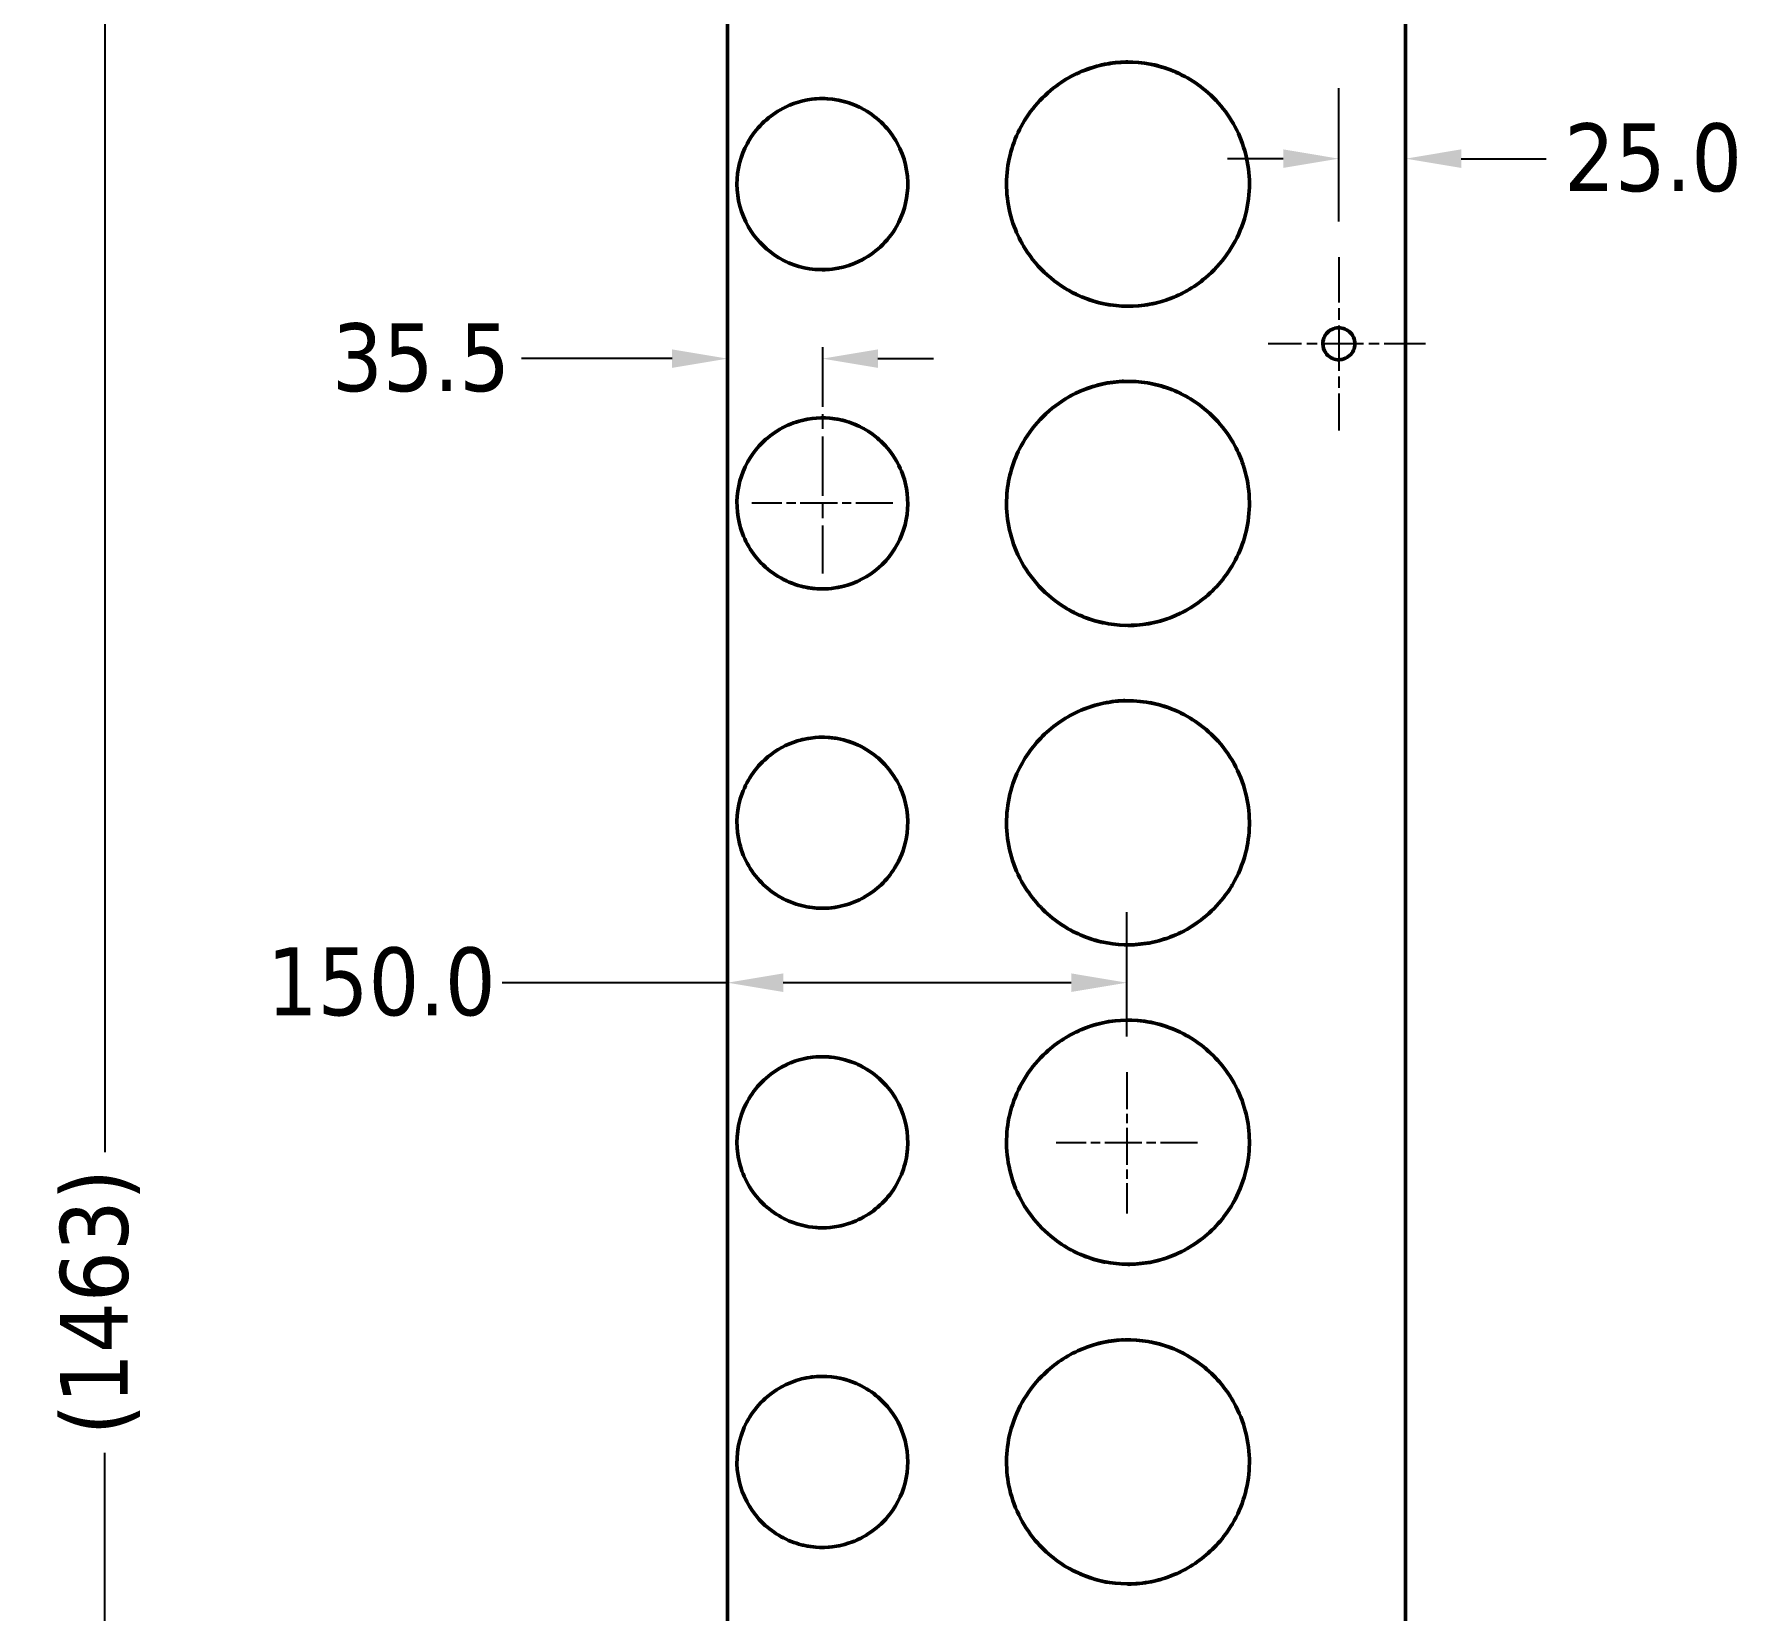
# Model space of a CAD drawing. Header units: millimetres. Extents: x 0 to 2100, y 0 to 1485.
# Drawn here: x 912.2 to 1296.5, y 817 to 1171.4 of the extents above; entities that cross this region are included whole.
import ezdxf

# ---------------------------------------------------------------- set-up
doc = ezdxf.new("R2010")
doc.units = ezdxf.units.MM
doc.header["$LTSCALE"] = 5
doc.linetypes.add('CHAIN', pattern=[0.7087, 0.4724, -0.0591, 0.1181, -0.0591])
doc.linetypes.add('DASHED', pattern=[0.2067, 0.1654, -0.0413])
for name, color, linetype, lineweight in [('Center Mark (ANSI)', 7, 'Continuous', 25), ('Dimension (ANSI)', 7, 'Continuous', 25), ('Hidden (ANSI)', 7, 'DASHED', 35), ('Visible (ANSI)', 7, 'Continuous', 50)]:
    doc.layers.add(name, color=color, linetype=linetype, lineweight=lineweight)
doc.styles.add('Note Text (ANSI)', font='tahoma.ttf')
doc.dimstyles.new('Default - mm (ANSI)', dxfattribs={"dimscale": 5, "dimtxt": 3.048, "dimasz": 2.5, "dimexe": 3.175, "dimexo": 1.6002, "dimgap": 0.8, "dimtad": 0, "dimtoh": 1, "dimrnd": 1e-08, "dimzin": 4, "dimdsep": 46, "dimtxsty": 'Note Text (ANSI)', "dimcen": 0.09, "dimdle": 10, "dimclrd": 256, "dimclre": 256, "dimclrt": 256, "dimadec": 1, "dimazin": 1, "dimtfac": 1, "dimtofl": 0, "dimtmove": 0, "dimatfit": 3, "dimfxl": 1, "dimtolj": 1, "dimtzin": 4, "dimlwd": -1, "dimlwe": -1, "dimarcsym": 0})

# ---------------------------------------------------------------- blocks, each defined once
blk = doc.blocks.new('*D7')
at = {"layer": 'Defpoints', "color": 0, "transparency": 16777216}
for p in [(1068.07, 958.19), (1157.82, 938.1), (1068.07, 832.17)]:
    blk.add_point(p, dxfattribs=at)
at = {"layer": 'Dimension (ANSI)', "transparency": 16777216}
for p, q in [((1068.07, 840.17), (1068.07, 974.07)), ((1157.82, 946.1), (1157.82, 974.07)), ((1068.07, 958.19), (1017.42, 958.19)), ((1145.32, 958.19), (1080.57, 958.19))]:
    blk.add_line(p, q, dxfattribs=at)
for points in [[(1080.57, 960.28), (1080.57, 956.11), (1068.07, 958.19)], [(1145.32, 960.28), (1145.32, 956.11), (1157.82, 958.19)]]:
    blk.add_solid(points, dxfattribs=at)
at = {"layer": 'Dimension (ANSI)', "transparency": 16777216, "insert": (964.47, 966.12), "char_height": 15.24, "attachment_point": 1, "style": 'Note Text (ANSI)'}
blk.add_mtext('\\A1;150.0', dxfattribs=at)
blk = doc.blocks.new('*D8')
at = {"layer": 'Defpoints', "color": 0, "transparency": 16777216}
for p in [(1068.07, 1098.47), (1089.37, 1066.01), (1068.07, 733.39)]:
    blk.add_point(p, dxfattribs=at)
at = {"layer": 'Dimension (ANSI)', "transparency": 16777216}
for p, q in [((1068.07, 741.39), (1068.07, 1114.34)), ((1055.57, 1098.47), (1021.73, 1098.47)), ((1101.87, 1098.47), (1114.37, 1098.47))]:
    blk.add_line(p, q, dxfattribs=at)
for points in [[(1055.57, 1100.55), (1055.57, 1096.39), (1068.07, 1098.47)], [(1101.87, 1100.55), (1101.87, 1096.39), (1089.37, 1098.47)]]:
    blk.add_solid(points, dxfattribs=at)
at = {"layer": 'Dimension (ANSI)', "transparency": 16777216, "insert": (979.14, 1106.41), "char_height": 15.24, "attachment_point": 1, "style": 'Note Text (ANSI)'}
blk.add_mtext('\\A1;35.5', dxfattribs=at)
blk = doc.blocks.new('*D16')
at = {"layer": 'Defpoints', "color": 0, "transparency": 16777216}
for p in [(1068.07, 1325.17), (928.07, 447.45), (1068.07, 447.45)]:
    blk.add_point(p, dxfattribs=at)
at = {"layer": 'Dimension (ANSI)', "transparency": 16777216}
for p, q in [((1060.06, 1325.17), (912.19, 1325.17)), ((928.07, 1312.67), (928.07, 920.11)), ((928.07, 459.95), (928.07, 852.5)), ((1060.06, 447.45), (912.19, 447.45))]:
    blk.add_line(p, q, dxfattribs=at)
for points in [[(925.98, 1312.67), (930.15, 1312.67), (928.07, 1325.17)], [(925.98, 459.95), (930.15, 459.95), (928.07, 447.45)]]:
    blk.add_solid(points, dxfattribs=at)
at = {"layer": 'Dimension (ANSI)', "transparency": 16777216, "insert": (917.99, 856.5), "char_height": 15.24, "attachment_point": 1, "rotation": 90, "style": 'Note Text (ANSI)'}
blk.add_mtext('\\A1;(1463)', dxfattribs=at)
blk = doc.blocks.new('*D18')
at = {"layer": 'Defpoints', "color": 0, "transparency": 16777216}
for p in [(1220.47, 1143.42), (1220.47, 1128.15), (1205.46, 1121.28)]:
    blk.add_point(p, dxfattribs=at)
at = {"layer": 'Dimension (ANSI)', "transparency": 16777216}
for p, q in [((1205.46, 1129.28), (1205.46, 1159.3)), ((1220.47, 1136.15), (1220.47, 1159.3)), ((1192.96, 1143.42), (1180.46, 1143.42)), ((1232.97, 1143.42), (1252.1, 1143.42))]:
    blk.add_line(p, q, dxfattribs=at)
for points in [[(1192.96, 1145.51), (1192.96, 1141.34), (1205.46, 1143.42)], [(1232.97, 1145.51), (1232.97, 1141.34), (1220.47, 1143.42)]]:
    blk.add_solid(points, dxfattribs=at)
at = {"layer": 'Dimension (ANSI)', "transparency": 16777216, "insert": (1256.1, 1151.36), "char_height": 15.24, "attachment_point": 1, "style": 'Note Text (ANSI)'}
blk.add_mtext('\\A1;25.0', dxfattribs=at)

msp = doc.modelspace()

# ---------------------------------------------------------------- linework, layer by layer
at = {"layer": 'Center Mark (ANSI)', "linetype": 'CHAIN', "ltscale": 4.327121}
msp.add_line((1205.464, 1121.278), (1205.464, 1082.331), dxfattribs=at)
msp.add_line((1205.464, 1121.278), (1205.464, 1082.331), dxfattribs=at)
at = {"layer": 'Center Mark (ANSI)', "linetype": 'CHAIN', "ltscale": 5.654149}
msp.add_line((1089.366, 1101.027), (1089.366, 1050.136), dxfattribs=at)
at = {"layer": 'Center Mark (ANSI)', "linetype": 'CHAIN', "ltscale": 3.927304}
msp.add_line((1224.938, 1101.805), (1189.589, 1101.805), dxfattribs=at)
msp.add_line((1224.938, 1101.805), (1189.589, 1101.805), dxfattribs=at)
at = {"layer": 'Center Mark (ANSI)', "linetype": 'CHAIN', "ltscale": 3.527486}
for p, q in [((1105.241, 1066.011), (1073.491, 1066.011)), ((1157.823, 938.096), (1157.823, 906.346)), ((1173.698, 922.221), (1141.948, 922.221))]:
    msp.add_line(p, q, dxfattribs=at)
at = {"layer": 'Hidden (ANSI)', "ltscale": 25.536552}
msp.add_open_spline([(1183.654, 1128.146), (1185.237, 1132.421), (1185.737, 1137.101), (1185.083, 1141.618), (1184.454, 1145.965), (1182.766, 1150.142), (1180.227, 1153.705), (1178.052, 1156.755), (1175.251, 1159.363), (1172.051, 1161.305), (1169.234, 1163.014), (1166.104, 1164.21), (1162.869, 1164.801), (1159.766, 1165.368), (1156.549, 1165.379), (1153.443, 1164.833), (1149.848, 1164.202), (1146.371, 1162.819), (1143.307, 1160.818), (1139.411, 1158.272), (1136.166, 1154.713), (1133.981, 1150.59), (1131.835, 1146.542), (1130.712, 1141.947), (1130.768, 1137.355), (1130.806, 1134.215), (1131.391, 1131.081), (1132.478, 1128.146)], degree=3, knots=[-18.3812212, -18.3812212, -18.3812212, -18.3812212, -16.1041629, -16.1041629, -16.1041629, -13.9124007, -13.9124007, -13.9124007, -12.0358066, -12.0358066, -12.0358066, -10.3843018, -10.3843018, -10.3843018, -8.7999834, -8.7999834, -8.7999834, -6.966067, -6.966067, -6.966067, -4.6335186, -4.6335186, -4.6335186, -2.3429972, -2.3429972, -2.3429972, -0.7760978, -0.7760978, -0.7760978, -0.7760978], dxfattribs=at)
at = {"layer": 'Hidden (ANSI)', "ltscale": 25.937189}
msp.add_open_spline([(1106.042, 1128.146), (1107.77, 1131.188), (1108.656, 1134.716), (1108.559, 1138.224), (1108.458, 1141.861), (1107.298, 1145.461), (1105.278, 1148.469), (1103.523, 1151.082), (1101.119, 1153.261), (1098.341, 1154.744), (1095.399, 1156.316), (1092.044, 1157.1), (1088.71, 1156.985), (1085.838, 1156.886), (1082.993, 1156.122), (1080.455, 1154.779), (1077.434, 1153.18), (1074.85, 1150.76), (1073.048, 1147.838), (1071.309, 1145.02), (1070.311, 1141.755), (1070.181, 1138.445), (1070.052, 1135.15), (1070.786, 1131.831), (1072.282, 1128.902), (1072.412, 1128.647), (1072.548, 1128.395), (1072.69, 1128.146)], degree=3, knots=[-13.4989675, -13.4989675, -13.4989675, -13.4989675, -11.7482013, -11.7482013, -11.7482013, -9.9324604, -9.9324604, -9.9324604, -8.3545839, -8.3545839, -8.3545839, -6.682882, -6.682882, -6.682882, -5.2424672, -5.2424672, -5.2424672, -3.5286469, -3.5286469, -3.5286469, -1.8757009, -1.8757009, -1.8757009, -0.2303538, -0.2303538, -0.2303538, -0.0872166, -0.0872166, -0.0872166, -0.0872166], dxfattribs=at)
at = {"layer": 'Hidden (ANSI)', "ltscale": 0.199469}
msp.add_open_spline([(1072.69, 1128.146), (1072.776, 1127.994), (1072.864, 1127.843), (1072.954, 1127.694)], degree=3, dxfattribs=at)
at = {"layer": 'Hidden (ANSI)', "ltscale": 15.224847}
msp.add_open_spline([(1072.954, 1127.694), (1074.751, 1124.72), (1077.362, 1122.247), (1080.417, 1120.622), (1083.339, 1119.067), (1086.671, 1118.288), (1089.974, 1118.394), (1092.697, 1118.481), (1095.402, 1119.165), (1097.847, 1120.381), (1100.841, 1121.87), (1103.436, 1124.158), (1105.296, 1126.937), (1105.559, 1127.331), (1105.808, 1127.734), (1106.042, 1128.146)], degree=3, knots=[-20.171574, -20.171574, -20.171574, -20.171574, -18.4371517, -18.4371517, -18.4371517, -16.777689, -16.777689, -16.777689, -15.410368, -15.410368, -15.410368, -13.7359403, -13.7359403, -13.7359403, -13.4989675, -13.4989675, -13.4989675, -13.4989675], dxfattribs=at)
at = {"layer": 'Hidden (ANSI)', "ltscale": 1.773121}
msp.add_open_spline([(1132.478, 1128.146), (1133.016, 1126.692), (1133.676, 1125.284), (1134.452, 1123.936)], degree=3, dxfattribs=at)
at = {"layer": 'Hidden (ANSI)', "ltscale": 29.958315}
msp.add_open_spline([(1134.452, 1123.936), (1136.454, 1120.461), (1139.204, 1117.443), (1142.469, 1115.133), (1145.817, 1112.766), (1149.702, 1111.162), (1153.732, 1110.5), (1157.015, 1109.96), (1160.417, 1110.043), (1163.672, 1110.74), (1167.305, 1111.519), (1170.785, 1113.069), (1173.813, 1115.24), (1177.662, 1118.001), (1180.792, 1121.778), (1182.794, 1126.084), (1183.108, 1126.759), (1183.395, 1127.447), (1183.654, 1128.146)], degree=3, knots=[-28.7201331, -28.7201331, -28.7201331, -28.7201331, -26.7183041, -26.7183041, -26.7183041, -24.6657436, -24.6657436, -24.6657436, -22.9933587, -22.9933587, -22.9933587, -21.1269251, -21.1269251, -21.1269251, -18.7534692, -18.7534692, -18.7534692, -18.3812212, -18.3812212, -18.3812212, -18.3812212], dxfattribs=at)
at = {"layer": 'Hidden (ANSI)', "ltscale": 7.855468}
msp.add_open_spline([(1201.866, 1101.815), (1201.866, 1101.446), (1201.923, 1101.075), (1202.034, 1100.724), (1202.357, 1099.705), (1203.157, 1098.848), (1204.149, 1098.457), (1205.102, 1098.081), (1206.216, 1098.139), (1207.128, 1098.615), (1208.004, 1099.072), (1208.675, 1099.904), (1208.937, 1100.857), (1209.204, 1101.829), (1209.038, 1102.915), (1208.497, 1103.761), (1207.961, 1104.6), (1207.062, 1105.199), (1206.084, 1105.37), (1205.124, 1105.537), (1204.097, 1105.293), (1203.314, 1104.708), (1202.956, 1104.44), (1202.648, 1104.105), (1202.411, 1103.724)], degree=3, knots=[-3.4436798, -3.4436798, -3.4436798, -3.4436798, -3.2592403, -3.2592403, -3.2592403, -2.7242579, -2.7242579, -2.7242579, -2.2100068, -2.2100068, -2.2100068, -1.715659, -1.715659, -1.715659, -1.2121148, -1.2121148, -1.2121148, -0.7133447, -0.7133447, -0.7133447, -0.2240936, -0.2240936, -0.2240936, 0, 0, 0, 0], dxfattribs=at)
at = {"layer": 'Hidden (ANSI)', "ltscale": 0.765798}
msp.add_open_spline([(1202.411, 1103.724), (1202.057, 1103.154), (1201.866, 1102.485), (1201.866, 1101.815)], degree=3, dxfattribs=at)
at = {"layer": 'Hidden (ANSI)', "ltscale": 27.664679}
msp.add_open_spline([(1181.141, 1080.582), (1179.085, 1083.861), (1176.343, 1086.696), (1173.138, 1088.854), (1170.045, 1090.936), (1166.545, 1092.373), (1162.876, 1093.044), (1159.292, 1093.7), (1155.611, 1093.615), (1152.064, 1092.798), (1148.481, 1091.973), (1145.088, 1090.41), (1142.122, 1088.242), (1138.752, 1085.779), (1135.95, 1082.542), (1133.991, 1078.853)], degree=3, knots=[-28.7177286, -28.7177286, -28.7177286, -28.7177286, -26.7854472, -26.7854472, -26.7854472, -24.9207749, -24.9207749, -24.9207749, -23.0997443, -23.0997443, -23.0997443, -21.2606746, -21.2606746, -21.2606746, -19.1713845, -19.1713845, -19.1713845, -19.1713845], dxfattribs=at)
at = {"layer": 'Hidden (ANSI)', "ltscale": 8.756257}
msp.add_open_spline([(1096.123, 1083.997), (1093.273, 1085.081), (1090.172, 1085.466), (1087.147, 1085.11), (1083.901, 1084.728), (1080.77, 1083.492), (1078.132, 1081.572), (1077.037, 1080.775), (1076.028, 1079.864), (1075.12, 1078.853)], degree=3, knots=[-20.1739727, -20.1739727, -20.1739727, -20.1739727, -18.6497879, -18.6497879, -18.6497879, -17.0143825, -17.0143825, -17.0143825, -16.3358796, -16.3358796, -16.3358796, -16.3358796], dxfattribs=at)
at = {"layer": 'Hidden (ANSI)', "ltscale": 3.493528}
msp.add_open_spline([(1103.611, 1078.853), (1101.568, 1081.13), (1098.987, 1082.909), (1096.123, 1083.997)], degree=3, dxfattribs=at)
at = {"layer": 'Hidden (ANSI)', "ltscale": 0.760545}
msp.add_open_spline([(1182.14, 1078.853), (1181.829, 1079.441), (1181.495, 1080.017), (1181.141, 1080.582)], degree=3, dxfattribs=at)
at = {"layer": 'Hidden (ANSI)', "ltscale": 28.624809}
msp.add_open_spline([(1075.12, 1078.853), (1072.882, 1076.359), (1071.308, 1073.282), (1070.6, 1070.004), (1069.891, 1066.719), (1070.062, 1063.243), (1071.086, 1060.047), (1071.946, 1057.359), (1073.399, 1054.872), (1075.311, 1052.804), (1077.675, 1050.247), (1080.743, 1048.346), (1084.079, 1047.379), (1086.733, 1046.611), (1089.561, 1046.429), (1092.293, 1046.855), (1095.782, 1047.4), (1099.119, 1048.945), (1101.805, 1051.248), (1104.633, 1053.672), (1106.744, 1056.936), (1107.791, 1060.52), (1108.759, 1063.832), (1108.815, 1067.418), (1107.953, 1070.759), (1107.179, 1073.755), (1105.674, 1076.555), (1103.611, 1078.853)], degree=3, knots=[-16.3358796, -16.3358796, -16.3358796, -16.3358796, -14.6615672, -14.6615672, -14.6615672, -12.9839595, -12.9839595, -12.9839595, -11.5730955, -11.5730955, -11.5730955, -9.8283773, -9.8283773, -9.8283773, -8.4410364, -8.4410364, -8.4410364, -6.6688168, -6.6688168, -6.6688168, -4.8029778, -4.8029778, -4.8029778, -3.0784533, -3.0784533, -3.0784533, -1.5317939, -1.5317939, -1.5317939, -1.5317939], dxfattribs=at)
at = {"layer": 'Hidden (ANSI)', "ltscale": 27.326033}
msp.add_open_spline([(1133.991, 1078.853), (1131.783, 1074.696), (1130.655, 1069.953), (1130.775, 1065.235), (1130.89, 1060.719), (1132.146, 1056.239), (1134.37, 1052.325), (1136.699, 1048.224), (1140.093, 1044.731), (1144.121, 1042.297), (1147.03, 1040.539), (1150.278, 1039.327), (1153.623, 1038.763), (1157.057, 1038.184), (1160.622, 1038.287), (1164.02, 1039.063), (1167.63, 1039.887), (1171.078, 1041.473), (1174.07, 1043.672), (1177.89, 1046.478), (1180.976, 1050.292), (1182.929, 1054.621), (1184.842, 1058.864), (1185.662, 1063.606), (1185.268, 1068.253), (1184.953, 1071.956), (1183.879, 1075.58), (1182.14, 1078.853)], degree=3, knots=[-19.1713845, -19.1713845, -19.1713845, -19.1713845, -16.816547, -16.816547, -16.816547, -14.5627204, -14.5627204, -14.5627204, -12.2018686, -12.2018686, -12.2018686, -10.4971317, -10.4971317, -10.4971317, -8.74682, -8.74682, -8.74682, -6.8870424, -6.8870424, -6.8870424, -4.5133481, -4.5133481, -4.5133481, -2.187025, -2.187025, -2.187025, -0.3326848, -0.3326848, -0.3326848, -0.3326848], dxfattribs=at)
at = {"layer": 'Hidden (ANSI)', "ltscale": 27.547667}
msp.add_open_spline([(1181.24, 1008.637), (1179.042, 1012.194), (1176.041, 1015.237), (1172.514, 1017.474), (1169.398, 1019.45), (1165.898, 1020.783), (1162.259, 1021.361), (1158.84, 1021.904), (1155.339, 1021.777), (1151.968, 1020.987), (1148.365, 1020.144), (1144.953, 1018.552), (1141.981, 1016.35), (1138.454, 1013.739), (1135.561, 1010.274), (1133.616, 1006.334), (1131.61, 1002.27), (1130.62, 997.696), (1130.784, 993.158), (1130.947, 988.619), (1132.264, 984.13), (1134.551, 980.224)], degree=3, knots=[-28.7178127, -28.7178127, -28.7178127, -28.7178127, -26.6303548, -26.6303548, -26.6303548, -24.785695, -24.785695, -24.785695, -23.0525664, -23.0525664, -23.0525664, -21.2006195, -21.2006195, -21.2006195, -19.0033147, -19.0033147, -19.0033147, -16.7374453, -16.7374453, -16.7374453, -14.4715758, -14.4715758, -14.4715758, -14.4715758], dxfattribs=at)
at = {"layer": 'Hidden (ANSI)', "ltscale": 31.468662}
msp.add_open_spline([(1105.543, 1004.52), (1103.655, 1007.489), (1100.943, 1009.926), (1097.802, 1011.478), (1094.76, 1012.981), (1091.314, 1013.654), (1087.934, 1013.399), (1084.592, 1013.145), (1081.316, 1011.984), (1078.549, 1010.08), (1075.775, 1008.171), (1073.514, 1005.525), (1072.058, 1002.481), (1070.58, 999.391), (1069.942, 995.898), (1070.238, 992.479), (1070.537, 989.03), (1071.787, 985.673), (1073.798, 982.872), (1074.478, 981.924), (1075.245, 981.037), (1076.087, 980.224)], degree=3, knots=[-20.1715808, -20.1715808, -20.1715808, -20.1715808, -18.4148345, -18.4148345, -18.4148345, -16.713772, -16.713772, -16.713772, -15.0318784, -15.0318784, -15.0318784, -13.3455621, -13.3455621, -13.3455621, -11.6334412, -11.6334412, -11.6334412, -9.9058288, -9.9058288, -9.9058288, -9.3210155, -9.3210155, -9.3210155, -9.3210155], dxfattribs=at)
at = {"layer": 'Hidden (ANSI)', "ltscale": 11.373017}
msp.add_open_spline([(1181.581, 980.224), (1183.935, 984.244), (1185.253, 988.861), (1185.359, 993.521), (1185.454, 997.72), (1184.566, 1001.935), (1182.804, 1005.731), (1182.342, 1006.728), (1181.819, 1007.699), (1181.24, 1008.637)], degree=3, knots=[-4.9716312, -4.9716312, -4.9716312, -4.9716312, -2.6460293, -2.6460293, -2.6460293, -0.5504069, -0.5504069, -0.5504069, 0, 0, 0, 0], dxfattribs=at)
at = {"layer": 'Hidden (ANSI)', "ltscale": 10.091583}
msp.add_open_spline([(1102.645, 980.224), (1105.238, 982.726), (1107.114, 985.964), (1107.989, 989.465), (1108.824, 992.803), (1108.742, 996.375), (1107.759, 999.666), (1107.249, 1001.377), (1106.503, 1003.011), (1105.543, 1004.52)], degree=3, knots=[-4.4132349, -4.4132349, -4.4132349, -4.4132349, -2.6109763, -2.6109763, -2.6109763, -0.8929699, -0.8929699, -0.8929699, 0, 0, 0, 0], dxfattribs=at)
at = {"layer": 'Hidden (ANSI)', "ltscale": 11.188321}
msp.add_open_spline([(1076.087, 980.224), (1078.096, 978.287), (1080.518, 976.798), (1083.148, 975.888), (1085.629, 975.029), (1088.284, 974.691), (1090.9, 974.903), (1094.32, 975.181), (1097.656, 976.407), (1100.452, 978.401), (1101.225, 978.953), (1101.96, 979.564), (1102.645, 980.224)], degree=3, knots=[-9.3210155, -9.3210155, -9.3210155, -9.3210155, -7.9260088, -7.9260088, -7.9260088, -6.6098375, -6.6098375, -6.6098375, -4.8892124, -4.8892124, -4.8892124, -4.4132349, -4.4132349, -4.4132349, -4.4132349], dxfattribs=at)
at = {"layer": 'Hidden (ANSI)', "ltscale": 27.517334}
msp.add_open_spline([(1134.551, 980.224), (1136.947, 976.131), (1140.411, 972.666), (1144.504, 970.282), (1147.339, 968.631), (1150.48, 967.494), (1153.71, 966.961), (1157.137, 966.395), (1160.69, 966.507), (1164.076, 967.288), (1167.451, 968.066), (1170.685, 969.51), (1173.531, 971.498), (1176.795, 973.778), (1179.562, 976.776), (1181.581, 980.224)], degree=3, knots=[-14.4715758, -14.4715758, -14.4715758, -14.4715758, -12.0965897, -12.0965897, -12.0965897, -10.4513881, -10.4513881, -10.4513881, -8.7062112, -8.7062112, -8.7062112, -6.9668951, -6.9668951, -6.9668951, -4.9716312, -4.9716312, -4.9716312, -4.9716312], dxfattribs=at)
at = {"layer": 'Hidden (ANSI)', "ltscale": 29.600313}
msp.add_open_spline([(1180.739, 937.599), (1178.521, 940.934), (1175.583, 943.774), (1172.176, 945.867), (1168.808, 947.935), (1165.006, 949.257), (1161.085, 949.703), (1157.52, 950.109), (1153.893, 949.788), (1150.454, 948.768), (1146.974, 947.736), (1143.714, 945.996), (1140.907, 943.695), (1137.333, 940.764), (1134.507, 936.926), (1132.771, 932.628), (1132.539, 932.055), (1132.327, 931.474), (1132.135, 930.888)], degree=3, knots=[-28.7168165, -28.7168165, -28.7168165, -28.7168165, -26.7174281, -26.7174281, -26.7174281, -24.741352, -24.741352, -24.741352, -22.9446121, -22.9446121, -22.9446121, -21.1271118, -21.1271118, -21.1271118, -18.8128945, -18.8128945, -18.8128945, -18.5044701, -18.5044701, -18.5044701, -18.5044701], dxfattribs=at)
at = {"layer": 'Hidden (ANSI)', "ltscale": 15.271905}
msp.add_open_spline([(1105.243, 933.158), (1103.478, 935.769), (1101.072, 937.933), (1098.293, 939.408), (1095.859, 940.699), (1093.151, 941.455), (1090.407, 941.605), (1087.085, 941.788), (1083.718, 941.075), (1080.75, 939.569), (1077.522, 937.931), (1074.762, 935.352), (1072.902, 932.235), (1072.639, 931.796), (1072.395, 931.346), (1072.168, 930.888)], degree=3, knots=[-20.1714207, -20.1714207, -20.1714207, -20.1714207, -18.5979513, -18.5979513, -18.5979513, -17.2192191, -17.2192191, -17.2192191, -15.5500316, -15.5500316, -15.5500316, -13.734147, -13.734147, -13.734147, -13.4783046, -13.4783046, -13.4783046, -13.4783046], dxfattribs=at)
at = {"layer": 'Hidden (ANSI)', "ltscale": 2.850582}
msp.add_open_spline([(1183.997, 930.888), (1183.22, 933.259), (1182.124, 935.516), (1180.739, 937.599)], degree=3, dxfattribs=at)
at = {"layer": 'Hidden (ANSI)', "ltscale": 25.218451}
msp.add_open_spline([(1072.168, 930.888), (1070.621, 927.758), (1069.94, 924.195), (1070.234, 920.708), (1070.535, 917.134), (1071.857, 913.659), (1073.987, 910.793), (1075.867, 908.264), (1078.374, 906.203), (1081.222, 904.855), (1084.226, 903.433), (1087.602, 902.814), (1090.915, 903.085), (1093.77, 903.319), (1096.564, 904.209), (1099.031, 905.66), (1102.097, 907.463), (1104.65, 910.135), (1106.32, 913.29), (1108.029, 916.518), (1108.798, 920.238), (1108.503, 923.882), (1108.306, 926.316), (1107.642, 928.707), (1106.564, 930.888)], degree=3, knots=[-13.4783046, -13.4783046, -13.4783046, -13.4783046, -11.7325529, -11.7325529, -11.7325529, -9.9433773, -9.9433773, -9.9433773, -8.3643575, -8.3643575, -8.3643575, -6.6986122, -6.6986122, -6.6986122, -5.2636996, -5.2636996, -5.2636996, -3.4808881, -3.4808881, -3.4808881, -1.6570134, -1.6570134, -1.6570134, -0.4383492, -0.4383492, -0.4383492, -0.4383492], dxfattribs=at)
at = {"layer": 'Hidden (ANSI)', "ltscale": 1.001156}
msp.add_open_spline([(1106.564, 930.888), (1106.176, 931.672), (1105.735, 932.431), (1105.243, 933.158)], degree=3, dxfattribs=at)
at = {"layer": 'Hidden (ANSI)', "ltscale": 25.031343}
msp.add_open_spline([(1132.135, 930.888), (1130.683, 926.458), (1130.38, 921.65), (1131.275, 917.069), (1132.106, 912.81), (1133.958, 908.769), (1136.615, 905.361), (1138.946, 902.372), (1141.899, 899.862), (1145.226, 898.057), (1148.109, 896.494), (1151.285, 895.454), (1154.529, 895.02), (1157.998, 894.557), (1161.576, 894.787), (1164.961, 895.689), (1168.342, 896.591), (1171.557, 898.165), (1174.356, 900.278), (1178.177, 903.163), (1181.239, 907.066), (1183.132, 911.475), (1184.875, 915.537), (1185.626, 920.031), (1185.284, 924.445), (1185.114, 926.635), (1184.679, 928.807), (1183.997, 930.888)], degree=3, knots=[-18.5044701, -18.5044701, -18.5044701, -18.5044701, -16.1757078, -16.1757078, -16.1757078, -14.011013, -14.011013, -14.011013, -12.112336, -12.112336, -12.112336, -10.4673757, -10.4673757, -10.4673757, -8.7083288, -8.7083288, -8.7083288, -6.9512979, -6.9512979, -6.9512979, -4.5532715, -4.5532715, -4.5532715, -2.3446784, -2.3446784, -2.3446784, -1.248699, -1.248699, -1.248699, -1.248699], dxfattribs=at)
at = {"layer": 'Hidden (ANSI)', "ltscale": 30.012815}
msp.add_open_spline([(1182.329, 863.036), (1180.282, 867.031), (1177.262, 870.505), (1173.594, 873.083), (1170.44, 875.299), (1166.835, 876.835), (1163.052, 877.553), (1159.968, 878.139), (1156.809, 878.177), (1153.71, 877.665), (1149.828, 877.024), (1146.111, 875.521), (1142.861, 873.307), (1138.695, 870.467), (1135.333, 866.472), (1133.241, 861.873), (1131.445, 857.925), (1130.594, 853.544), (1130.795, 849.206), (1130.995, 844.898), (1132.232, 840.649), (1134.345, 836.913), (1135.301, 835.222), (1136.44, 833.627), (1137.73, 832.17)], degree=3, knots=[-28.7202863, -28.7202863, -28.7202863, -28.7202863, -26.4793315, -26.4793315, -26.4793315, -24.5519553, -24.5519553, -24.5519553, -22.9807605, -22.9807605, -22.9807605, -21.0125653, -21.0125653, -21.0125653, -18.4891005, -18.4891005, -18.4891005, -16.3224217, -16.3224217, -16.3224217, -14.1709152, -14.1709152, -14.1709152, -13.1970192, -13.1970192, -13.1970192, -13.1970192], dxfattribs=at)
at = {"layer": 'Hidden (ANSI)', "ltscale": 25.267635}
msp.add_open_spline([(1107.591, 856.532), (1106.687, 859.27), (1105.171, 861.784), (1103.181, 863.861), (1100.994, 866.144), (1098.245, 867.874), (1095.246, 868.85), (1091.993, 869.908), (1088.451, 870.067), (1085.115, 869.301), (1081.82, 868.544), (1078.737, 866.892), (1076.271, 864.575), (1073.672, 862.132), (1071.761, 858.952), (1070.83, 855.495), (1069.932, 852.161), (1069.951, 848.585), (1070.885, 845.26), (1071.692, 842.387), (1073.166, 839.721), (1075.16, 837.514), (1077.133, 835.329), (1079.613, 833.603), (1082.342, 832.519), (1082.656, 832.394), (1082.973, 832.278), (1083.293, 832.17)], degree=3, knots=[-20.1754209, -20.1754209, -20.1754209, -20.1754209, -18.7365441, -18.7365441, -18.7365441, -17.1549768, -17.1549768, -17.1549768, -15.4392358, -15.4392358, -15.4392358, -13.7443167, -13.7443167, -13.7443167, -11.957589, -11.957589, -11.957589, -10.2341133, -10.2341133, -10.2341133, -8.744709, -8.744709, -8.744709, -7.2703027, -7.2703027, -7.2703027, -7.1006683, -7.1006683, -7.1006683, -7.1006683], dxfattribs=at)
at = {"layer": 'Hidden (ANSI)', "ltscale": 12.594662}
msp.add_open_spline([(1178.401, 832.17), (1181.476, 835.641), (1183.67, 839.905), (1184.693, 844.437), (1185.639, 848.633), (1185.579, 853.066), (1184.521, 857.233), (1184.011, 859.243), (1183.276, 861.189), (1182.329, 863.036)], degree=3, knots=[-5.5059699, -5.5059699, -5.5059699, -5.5059699, -3.1846363, -3.1846363, -3.1846363, -1.0359353, -1.0359353, -1.0359353, 0, 0, 0, 0], dxfattribs=at)
at = {"layer": 'Hidden (ANSI)', "ltscale": 11.505432}
msp.add_open_spline([(1095.439, 832.17), (1099.037, 833.383), (1102.251, 835.689), (1104.568, 838.71), (1106.597, 841.355), (1107.927, 844.53), (1108.384, 847.836), (1108.786, 850.744), (1108.512, 853.743), (1107.591, 856.532)], degree=3, knots=[-5.0339274, -5.0339274, -5.0339274, -5.0339274, -3.1311761, -3.1311761, -3.1311761, -1.4654856, -1.4654856, -1.4654856, 0, 0, 0, 0], dxfattribs=at)
at = {"layer": 'Hidden (ANSI)', "ltscale": 4.709263}
msp.add_open_spline([(1083.293, 832.17), (1086.103, 831.222), (1089.147, 830.943), (1092.085, 831.368), (1093.221, 831.533), (1094.349, 831.802), (1095.439, 832.17)], degree=3, knots=[-7.1006683, -7.1006683, -7.1006683, -7.1006683, -5.6105374, -5.6105374, -5.6105374, -5.0339274, -5.0339274, -5.0339274, -5.0339274], dxfattribs=at)
at = {"layer": 'Hidden (ANSI)', "ltscale": 22.268005}
msp.add_open_spline([(1137.73, 832.17), (1140.066, 829.534), (1142.902, 827.35), (1146.05, 825.779), (1149.023, 824.294), (1152.257, 823.363), (1155.569, 823.052), (1159.022, 822.727), (1162.517, 823.082), (1165.838, 824.089), (1169.455, 825.186), (1172.828, 827.048), (1175.697, 829.508), (1176.658, 830.332), (1177.562, 831.222), (1178.401, 832.17)], degree=3, knots=[-13.1970192, -13.1970192, -13.1970192, -13.1970192, -11.4344354, -11.4344354, -11.4344354, -9.7692033, -9.7692033, -9.7692033, -8.0322507, -8.0322507, -8.0322507, -6.1399332, -6.1399332, -6.1399332, -5.5059699, -5.5059699, -5.5059699, -5.5059699], dxfattribs=at)
at = {"layer": 'Visible (ANSI)'}
for points in [[(1068.066, 1177.423), (1068.066, 1161), (1068.066, 1144.574), (1068.066, 1128.146)], [(1220.466, 1128.146), (1220.466, 1144.574), (1220.466, 1161), (1220.466, 1177.423)], [(1068.066, 1128.146), (1068.066, 1111.717), (1068.066, 1095.287), (1068.066, 1078.853)], [(1220.466, 1078.853), (1220.466, 1095.287), (1220.466, 1111.717), (1220.466, 1128.146)], [(1202.514, 1099.758), (1202.095, 1100.357), (1201.866, 1101.085), (1201.866, 1101.815)], [(1068.066, 1078.853), (1068.066, 1062.42), (1068.066, 1045.985), (1068.066, 1029.546)], [(1182.11, 1078.853), (1182.836, 1077.499), (1183.449, 1076.086), (1183.94, 1074.628)], [(1220.466, 1029.546), (1220.466, 1045.985), (1220.466, 1062.42), (1220.466, 1078.853)], [(1068.066, 1029.546), (1068.066, 1013.108), (1068.066, 996.668), (1068.066, 980.224)], [(1220.466, 980.224), (1220.466, 996.668), (1220.466, 1013.108), (1220.466, 1029.546)], [(1105.61, 983.923), (1104.758, 982.57), (1103.74, 981.327), (1102.581, 980.224)], [(1068.066, 980.224), (1068.066, 963.781), (1068.066, 947.336), (1068.066, 930.888)], [(1181.546, 980.224), (1181.485, 980.121), (1181.423, 980.019), (1181.361, 979.916)], [(1220.466, 930.888), (1220.466, 947.336), (1220.466, 963.781), (1220.466, 980.224)], [(1181.017, 937.107), (1182.262, 935.167), (1183.261, 933.073), (1183.984, 930.888)], [(1068.066, 930.888), (1068.066, 914.44), (1068.066, 897.989), (1068.066, 881.536)], [(1105.431, 932.828), (1105.84, 932.203), (1106.212, 931.555), (1106.545, 930.888)], [(1220.466, 881.536), (1220.466, 897.989), (1220.466, 914.44), (1220.466, 930.888)], [(1068.066, 881.536), (1068.066, 865.083), (1068.066, 848.628), (1068.066, 832.17)], [(1220.466, 832.17), (1220.466, 848.628), (1220.466, 865.083), (1220.466, 881.536)], [(1068.066, 832.17), (1068.066, 815.712), (1068.066, 799.252), (1068.066, 782.789)], [(1220.466, 782.789), (1220.466, 799.252), (1220.466, 815.712), (1220.466, 832.17)]]:
    msp.add_open_spline(points, degree=3, dxfattribs=at)
for points, knots in [([(1135.235, 1152.655), (1137.618, 1156.304), (1140.866, 1159.372), (1144.652, 1161.536), (1147.894, 1163.389), (1151.495, 1164.563), (1155.209, 1164.961), (1158.709, 1165.336), (1162.254, 1165.016), (1165.631, 1164.026), (1169.234, 1162.97), (1172.6, 1161.16), (1175.476, 1158.756), (1178.829, 1155.952), (1181.503, 1152.346), (1183.206, 1148.32), (1184.932, 1144.239), (1185.649, 1139.732), (1185.262, 1135.315), (1185.047, 1132.864), (1184.498, 1130.446), (1183.639, 1128.146)], [-28.7174496, -28.7174496, -28.7174496, -28.7174496, -26.5351222, -26.5351222, -26.5351222, -24.6661615, -24.6661615, -24.6661615, -22.9050825, -22.9050825, -22.9050825, -21.0252295, -21.0252295, -21.0252295, -18.8332014, -18.8332014, -18.8332014, -16.6113327, -16.6113327, -16.6113327, -15.3785293, -15.3785293, -15.3785293, -15.3785293]), ([(1073.385, 1148.319), (1075.29, 1151.181), (1077.973, 1153.519), (1081.065, 1155.011), (1083.566, 1156.217), (1086.334, 1156.871), (1089.106, 1156.909), (1092.483, 1156.955), (1095.874, 1156.08), (1098.814, 1154.409), (1101.908, 1152.651), (1104.502, 1150.012), (1106.209, 1146.892), (1107.879, 1143.841), (1108.701, 1140.323), (1108.547, 1136.843), (1108.412, 1133.796), (1107.535, 1130.788), (1106.019, 1128.146)], [-20.1713964, -20.1713964, -20.1713964, -20.1713964, -18.4496683, -18.4496683, -18.4496683, -17.0574333, -17.0574333, -17.0574333, -15.3610386, -15.3610386, -15.3610386, -13.5756191, -13.5756191, -13.5756191, -11.8297288, -11.8297288, -11.8297288, -10.3011609, -10.3011609, -10.3011609, -10.3011609]), ([(1132.493, 1128.146), (1130.954, 1132.264), (1130.428, 1136.763), (1130.984, 1141.126), (1131.507, 1145.231), (1132.971, 1149.188), (1135.235, 1152.655)], [-4.278168, -4.278168, -4.278168, -4.278168, -2.0734987, -2.0734987, -2.0734987, 0, 0, 0, 0]), ([(1072.713, 1128.146), (1071.055, 1131.035), (1070.166, 1134.356), (1070.166, 1137.687), (1070.166, 1140.881), (1070.982, 1144.066), (1072.507, 1146.864), (1072.778, 1147.361), (1073.071, 1147.846), (1073.385, 1148.319)], [-3.55404, -3.55404, -3.55404, -3.55404, -1.8851644, -1.8851644, -1.8851644, -0.284165, -0.284165, -0.284165, 0, 0, 0, 0]), ([(1106.019, 1128.146), (1104.094, 1124.792), (1101.143, 1122.043), (1097.659, 1120.365), (1094.592, 1118.887), (1091.126, 1118.247), (1087.732, 1118.539), (1084.458, 1118.821), (1081.266, 1119.967), (1078.559, 1121.819), (1076.171, 1123.452), (1074.156, 1125.631), (1072.713, 1128.146)], [-10.3011609, -10.3011609, -10.3011609, -10.3011609, -8.3609596, -8.3609596, -8.3609596, -6.6533989, -6.6533989, -6.6533989, -5.0064152, -5.0064152, -5.0064152, -3.55404, -3.55404, -3.55404, -3.55404]), ([(1183.639, 1128.146), (1181.977, 1123.698), (1179.136, 1119.69), (1175.494, 1116.64), (1172.86, 1114.434), (1169.812, 1112.726), (1166.55, 1111.642), (1163.388, 1110.592), (1160.044, 1110.133), (1156.712, 1110.302), (1153.14, 1110.482), (1149.622, 1111.383), (1146.399, 1112.928), (1141.72, 1115.171), (1137.713, 1118.763), (1134.958, 1123.157), (1133.971, 1124.731), (1133.143, 1126.405), (1132.493, 1128.146)], [-15.3785293, -15.3785293, -15.3785293, -15.3785293, -12.9947419, -12.9947419, -12.9947419, -11.2711813, -11.2711813, -11.2711813, -9.6007897, -9.6007897, -9.6007897, -7.8097827, -7.8097827, -7.8097827, -5.2096673, -5.2096673, -5.2096673, -4.278168, -4.278168, -4.278168, -4.278168]), ([(1201.866, 1101.815), (1201.866, 1102.13), (1201.908, 1102.447), (1201.991, 1102.752), (1202.257, 1103.737), (1202.961, 1104.59), (1203.88, 1105.04), (1204.805, 1105.492), (1205.92, 1105.523), (1206.866, 1105.124), (1207.818, 1104.723), (1208.578, 1103.893), (1208.894, 1102.912), (1209.199, 1101.962), (1209.082, 1100.879), (1208.583, 1100.017), (1208.085, 1099.158), (1207.213, 1098.521), (1206.243, 1098.307), (1205.29, 1098.096), (1204.252, 1098.294), (1203.443, 1098.843), (1203.081, 1099.089), (1202.765, 1099.399), (1202.514, 1099.758)], [-3.4126732, -3.4126732, -3.4126732, -3.4126732, -3.2541886, -3.2541886, -3.2541886, -2.7423709, -2.7423709, -2.7423709, -2.2274446, -2.2274446, -2.2274446, -1.7096277, -1.7096277, -1.7096277, -1.2081807, -1.2081807, -1.2081807, -0.7090839, -0.7090839, -0.7090839, -0.2190833, -0.2190833, -0.2190833, 0, 0, 0, 0]), ([(1134.022, 1078.853), (1136.343, 1083.179), (1139.84, 1086.872), (1144.038, 1089.418), (1146.871, 1091.137), (1150.028, 1092.339), (1153.285, 1092.929), (1156.719, 1093.55), (1160.293, 1093.492), (1163.707, 1092.758), (1167.089, 1092.032), (1170.34, 1090.64), (1173.211, 1088.703), (1176.912, 1086.206), (1179.998, 1082.79), (1182.11, 1078.853)], [-10.6332418, -10.6332418, -10.6332418, -10.6332418, -8.1675992, -8.1675992, -8.1675992, -6.5038212, -6.5038212, -6.5038212, -4.7494894, -4.7494894, -4.7494894, -3.0114512, -3.0114512, -3.0114512, -0.7706713, -0.7706713, -0.7706713, -0.7706713]), ([(1075.172, 1078.853), (1077.566, 1081.488), (1080.706, 1083.443), (1084.126, 1084.42), (1086.679, 1085.149), (1089.393, 1085.339), (1092.023, 1084.968), (1095.105, 1084.534), (1098.078, 1083.331), (1100.603, 1081.501), (1101.678, 1080.721), (1102.669, 1079.834), (1103.56, 1078.853)], [-8.7262568, -8.7262568, -8.7262568, -8.7262568, -6.9389602, -6.9389602, -6.9389602, -5.6054222, -5.6054222, -5.6054222, -4.0433553, -4.0433553, -4.0433553, -3.3783413, -3.3783413, -3.3783413, -3.3783413]), ([(1107.621, 1059.994), (1106.664, 1057.062), (1104.998, 1054.382), (1102.801, 1052.223), (1100.625, 1050.086), (1097.941, 1048.478), (1095.028, 1047.572), (1091.883, 1046.595), (1088.486, 1046.451), (1085.27, 1047.158), (1081.593, 1047.966), (1078.176, 1049.885), (1075.562, 1052.596), (1073.141, 1055.106), (1071.42, 1058.28), (1070.645, 1061.681), (1069.949, 1064.733), (1070.018, 1067.956), (1070.843, 1070.977), (1071.642, 1073.901), (1073.138, 1076.615), (1075.172, 1078.853)], [-20.1754615, -20.1754615, -20.1754615, -20.1754615, -18.630572, -18.630572, -18.630572, -17.101303, -17.101303, -17.101303, -15.4503243, -15.4503243, -15.4503243, -13.5625551, -13.5625551, -13.5625551, -11.8142596, -11.8142596, -11.8142596, -10.245036, -10.245036, -10.245036, -8.7262568, -8.7262568, -8.7262568, -8.7262568]), ([(1103.56, 1078.853), (1105.974, 1076.197), (1107.63, 1072.849), (1108.265, 1069.312), (1108.821, 1066.217), (1108.597, 1062.985), (1107.621, 1059.994)], [-3.3783413, -3.3783413, -3.3783413, -3.3783413, -1.5766417, -1.5766417, -1.5766417, 0, 0, 0, 0]), ([(1183.94, 1074.628), (1185.395, 1070.305), (1185.743, 1065.617), (1184.938, 1061.13), (1184.218, 1057.112), (1182.59, 1053.281), (1180.209, 1049.964), (1178.043, 1046.948), (1175.274, 1044.38), (1172.102, 1042.455), (1169.206, 1040.698), (1165.994, 1039.486), (1162.653, 1038.907), (1159.251, 1038.317), (1155.758, 1038.39), (1152.382, 1039.121), (1148.804, 1039.895), (1145.403, 1041.402), (1142.419, 1043.512), (1138.261, 1046.452), (1134.948, 1050.554), (1132.951, 1055.242), (1131.229, 1059.287), (1130.5, 1063.744), (1130.854, 1068.125), (1131.158, 1071.871), (1132.249, 1075.549), (1134.022, 1078.853)], [-28.7256849, -28.7256849, -28.7256849, -28.7256849, -26.4402008, -26.4402008, -26.4402008, -24.393484, -24.393484, -24.393484, -22.5324879, -22.5324879, -22.5324879, -20.8342677, -20.8342677, -20.8342677, -19.1051242, -19.1051242, -19.1051242, -17.2724583, -17.2724583, -17.2724583, -14.7192349, -14.7192349, -14.7192349, -12.5165734, -12.5165734, -12.5165734, -10.6332418, -10.6332418, -10.6332418, -10.6332418]), ([(1134.586, 980.224), (1132.275, 984.132), (1130.946, 988.628), (1130.783, 993.173), (1130.626, 997.573), (1131.559, 1002.002), (1133.464, 1005.968), (1134.912, 1008.985), (1136.909, 1011.726), (1139.335, 1014.033), (1141.878, 1016.452), (1144.878, 1018.378), (1148.144, 1019.672), (1151.002, 1020.804), (1154.031, 1021.443), (1157.107, 1021.553), (1161.04, 1021.694), (1164.979, 1020.958), (1168.598, 1019.421), (1172.305, 1017.848), (1175.648, 1015.446), (1178.33, 1012.454), (1181.47, 1008.952), (1183.703, 1004.629), (1184.721, 1000.033), (1185.648, 995.847), (1185.567, 991.432), (1184.486, 987.284), (1183.841, 984.806), (1182.851, 982.431), (1181.546, 980.224)], [-19.3051756, -19.3051756, -19.3051756, -19.3051756, -17.0258389, -17.0258389, -17.0258389, -14.819742, -14.819742, -14.819742, -13.1417018, -13.1417018, -13.1417018, -11.3817329, -11.3817329, -11.3817329, -9.8414873, -9.8414873, -9.8414873, -7.8722893, -7.8722893, -7.8722893, -5.8554331, -5.8554331, -5.8554331, -3.4946698, -3.4946698, -3.4946698, -1.3444418, -1.3444418, -1.3444418, -0.0600293, -0.0600293, -0.0600293, -0.0600293]), ([(1076.151, 980.224), (1073.536, 982.713), (1071.636, 985.953), (1070.75, 989.454), (1069.921, 992.731), (1069.983, 996.24), (1070.926, 999.485), (1071.905, 1002.854), (1073.826, 1005.941), (1076.414, 1008.314), (1078.274, 1010.019), (1080.465, 1011.351), (1082.836, 1012.215), (1085.361, 1013.134), (1088.076, 1013.513), (1090.755, 1013.317), (1094.422, 1013.049), (1097.995, 1011.693), (1100.925, 1009.475), (1103.767, 1007.323), (1105.996, 1004.369), (1107.28, 1001.043), (1108.573, 997.693), (1108.9, 993.971), (1108.205, 990.446), (1107.749, 988.133), (1106.867, 985.919), (1105.61, 983.923)], [-14.4940033, -14.4940033, -14.4940033, -14.4940033, -12.6822529, -12.6822529, -12.6822529, -10.9860058, -10.9860058, -10.9860058, -9.2252517, -9.2252517, -9.2252517, -7.9604344, -7.9604344, -7.9604344, -6.6132976, -6.6132976, -6.6132976, -4.7700215, -4.7700215, -4.7700215, -2.9823089, -2.9823089, -2.9823089, -1.1814186, -1.1814186, -1.1814186, 0, 0, 0, 0]), ([(1102.581, 980.224), (1100.274, 978.029), (1097.424, 976.421), (1094.353, 975.589), (1091.2, 974.736), (1087.833, 974.71), (1084.67, 975.513), (1081.489, 976.321), (1078.526, 977.964), (1076.151, 980.224)], [-19.3705447, -19.3705447, -19.3705447, -19.3705447, -17.7762108, -17.7762108, -17.7762108, -16.1399021, -16.1399021, -16.1399021, -14.4940033, -14.4940033, -14.4940033, -14.4940033]), ([(1181.361, 979.916), (1179.137, 976.266), (1176.064, 973.149), (1172.44, 970.877), (1169.367, 968.95), (1165.927, 967.647), (1162.348, 967.069), (1158.945, 966.519), (1155.46, 966.63), (1152.098, 967.397), (1148.542, 968.207), (1145.17, 969.74), (1142.217, 971.869), (1139.134, 974.092), (1136.518, 976.958), (1134.586, 980.224)], [-28.7171987, -28.7171987, -28.7171987, -28.7171987, -26.5767059, -26.5767059, -26.5767059, -24.7618476, -24.7618476, -24.7618476, -23.0358098, -23.0358098, -23.0358098, -21.2105563, -21.2105563, -21.2105563, -19.3051756, -19.3051756, -19.3051756, -19.3051756]), ([(1132.147, 930.888), (1133.615, 935.324), (1136.236, 939.369), (1139.673, 942.531), (1142.117, 944.779), (1144.97, 946.583), (1148.055, 947.818), (1151.098, 949.036), (1154.351, 949.696), (1157.634, 949.748), (1161.111, 949.805), (1164.578, 949.179), (1167.819, 947.92), (1171.338, 946.553), (1174.559, 944.448), (1177.232, 941.792), (1178.658, 940.374), (1179.928, 938.803), (1181.017, 937.107)], [-10.2957776, -10.2957776, -10.2957776, -10.2957776, -7.9515279, -7.9515279, -7.9515279, -6.2850071, -6.2850071, -6.2850071, -4.6413201, -4.6413201, -4.6413201, -2.9000046, -2.9000046, -2.9000046, -1.0091837, -1.0091837, -1.0091837, 0, 0, 0, 0]), ([(1072.187, 930.888), (1073.803, 934.126), (1076.352, 936.894), (1079.45, 938.772), (1081.81, 940.202), (1084.479, 941.117), (1087.224, 941.428), (1090.433, 941.791), (1093.73, 941.319), (1096.71, 940.078), (1100.254, 938.602), (1103.327, 936.045), (1105.431, 932.828)], [-6.7464858, -6.7464858, -6.7464858, -6.7464858, -4.9281321, -4.9281321, -4.9281321, -3.5433874, -3.5433874, -3.5433874, -1.9247419, -1.9247419, -1.9247419, 0, 0, 0, 0]), ([(1106.545, 930.888), (1108.089, 927.795), (1108.779, 924.274), (1108.507, 920.824), (1108.23, 917.309), (1106.958, 913.886), (1104.89, 911.04), (1102.868, 908.26), (1100.088, 906.032), (1096.932, 904.671), (1094.468, 903.608), (1091.772, 903.069), (1089.087, 903.108), (1086.632, 903.144), (1084.18, 903.662), (1081.917, 904.62), (1078.657, 906.001), (1075.788, 908.308), (1073.735, 911.188), (1071.694, 914.053), (1070.455, 917.49), (1070.212, 921.006), (1069.977, 924.399), (1070.672, 927.853), (1072.187, 930.888)], [-19.8009519, -19.8009519, -19.8009519, -19.8009519, -18.0662793, -18.0662793, -18.0662793, -16.2995816, -16.2995816, -16.2995816, -14.5733287, -14.5733287, -14.5733287, -13.2255722, -13.2255722, -13.2255722, -11.9929374, -11.9929374, -11.9929374, -10.2168548, -10.2168548, -10.2168548, -8.450697, -8.450697, -8.450697, -6.7464858, -6.7464858, -6.7464858, -6.7464858]), ([(1183.984, 930.888), (1185.263, 927.022), (1185.664, 922.864), (1185.139, 918.824), (1184.521, 914.066), (1182.619, 909.489), (1179.712, 905.687), (1177.438, 902.714), (1174.548, 900.201), (1171.282, 898.371), (1168.41, 896.761), (1165.235, 895.673), (1161.981, 895.193), (1158.522, 894.683), (1154.944, 894.86), (1151.549, 895.709), (1148.167, 896.554), (1144.941, 898.068), (1142.119, 900.121), (1138.245, 902.939), (1135.119, 906.789), (1133.159, 911.161), (1131.283, 915.346), (1130.478, 920.016), (1130.86, 924.591), (1131.039, 926.732), (1131.473, 928.85), (1132.147, 930.888)], [-27.5669961, -27.5669961, -27.5669961, -27.5669961, -25.5247928, -25.5247928, -25.5247928, -23.1196343, -23.1196343, -23.1196343, -21.2392326, -21.2392326, -21.2392326, -19.5861758, -19.5861758, -19.5861758, -17.8283492, -17.8283492, -17.8283492, -16.0770839, -16.0770839, -16.0770839, -13.6734268, -13.6734268, -13.6734268, -11.3727166, -11.3727166, -11.3727166, -10.2957776, -10.2957776, -10.2957776, -10.2957776]), ([(1137.802, 832.17), (1134.735, 835.589), (1132.532, 839.794), (1131.484, 844.269), (1130.502, 848.458), (1130.535, 852.892), (1131.576, 857.067), (1132.762, 861.818), (1135.244, 866.227), (1138.676, 869.716), (1141.013, 872.093), (1143.786, 874.045), (1146.815, 875.435), (1149.717, 876.767), (1152.865, 877.584), (1156.046, 877.824), (1159.543, 878.089), (1163.108, 877.654), (1166.443, 876.561), (1169.876, 875.436), (1173.089, 873.611), (1175.826, 871.245), (1178.494, 868.937), (1180.715, 866.118), (1182.331, 862.976)], [-15.5442383, -15.5442383, -15.5442383, -15.5442383, -13.23833, -13.23833, -13.23833, -11.0798654, -11.0798654, -11.0798654, -8.6234873, -8.6234873, -8.6234873, -6.9502266, -6.9502266, -6.9502266, -5.3469955, -5.3469955, -5.3469955, -3.5843202, -3.5843202, -3.5843202, -1.7696704, -1.7696704, -1.7696704, 0, 0, 0, 0]), ([(1083.536, 832.17), (1080.354, 833.191), (1077.448, 835.061), (1075.192, 837.534), (1072.971, 839.97), (1071.391, 842.98), (1070.653, 846.189), (1069.884, 849.533), (1070.039, 853.093), (1071.092, 856.357), (1072.197, 859.778), (1074.285, 862.878), (1077.036, 865.191), (1079.565, 867.318), (1082.656, 868.781), (1085.903, 869.381), (1088.795, 869.915), (1091.822, 869.767), (1094.652, 868.951), (1097.929, 868.006), (1100.949, 866.162), (1103.293, 863.685), (1105.242, 861.626), (1106.731, 859.132), (1107.615, 856.433)], [-13.1280245, -13.1280245, -13.1280245, -13.1280245, -11.4503555, -11.4503555, -11.4503555, -9.797951, -9.797951, -9.797951, -8.0765344, -8.0765344, -8.0765344, -6.2720649, -6.2720649, -6.2720649, -4.6127058, -4.6127058, -4.6127058, -3.1344275, -3.1344275, -3.1344275, -1.4232562, -1.4232562, -1.4232562, 0, 0, 0, 0]), ([(1182.331, 862.976), (1184.479, 858.802), (1185.532, 854.076), (1185.344, 849.389), (1185.164, 844.889), (1183.84, 840.441), (1181.557, 836.575), (1180.632, 835.007), (1179.55, 833.53), (1178.33, 832.17)], [-28.7226332, -28.7226332, -28.7226332, -28.7226332, -26.3717311, -26.3717311, -26.3717311, -24.1144232, -24.1144232, -24.1144232, -23.1990641, -23.1990641, -23.1990641, -23.1990641]), ([(1107.615, 856.433), (1108.621, 853.36), (1108.832, 850.034), (1108.221, 846.861), (1107.653, 843.912), (1106.384, 841.111), (1104.55, 838.738), (1102.185, 835.676), (1098.881, 833.352), (1095.196, 832.17)], [-20.1761721, -20.1761721, -20.1761721, -20.1761721, -18.5565188, -18.5565188, -18.5565188, -17.050986, -17.050986, -17.050986, -15.1089035, -15.1089035, -15.1089035, -15.1089035]), ([(1095.196, 832.17), (1092.854, 831.419), (1090.364, 831.125), (1087.911, 831.313), (1086.428, 831.426), (1084.952, 831.716), (1083.536, 832.17)], [-15.1089035, -15.1089035, -15.1089035, -15.1089035, -13.874572, -13.874572, -13.874572, -13.1280245, -13.1280245, -13.1280245, -13.1280245]), ([(1178.33, 832.17), (1176.092, 829.674), (1173.416, 827.602), (1170.434, 826.065), (1166.918, 824.254), (1163.029, 823.225), (1159.078, 823.075), (1155.605, 822.944), (1152.128, 823.494), (1148.863, 824.681), (1145.234, 826.001), (1141.901, 828.1), (1139.134, 830.784), (1138.674, 831.23), (1138.23, 831.693), (1137.802, 832.17)], [-23.1990641, -23.1990641, -23.1990641, -23.1990641, -21.5199881, -21.5199881, -21.5199881, -19.5404297, -19.5404297, -19.5404297, -17.8002104, -17.8002104, -17.8002104, -15.866037, -15.866037, -15.866037, -15.5442383, -15.5442383, -15.5442383, -15.5442383])]:
    msp.add_open_spline(points, degree=3, knots=knots, dxfattribs=at)

# ---------------------------------------------------------------- dimensions: what is measured, and where the dimension line sits
at = {"layer": 'Dimension (ANSI)'}
dim = msp.add_linear_dim(base=(928.066, 447.446), p1=(1068.066, 1325.166), p2=(1068.066, 447.446), angle=90, text='(<>)', dimstyle='Default - mm (ANSI)', override={"dimgap": 0.8, "dimtoh": 0, "dimdec": 0, "dimlfac": 1.666667, "dimtol": 0, "dimlim": 0, "dimtp": 0, "dimtm": 0, "dimtdec": 2, "dimatfit": 1}, dxfattribs=at)
dim.commit()
dim.dimension.update_dxf_attribs({"geometry": '*D16', "text_midpoint": (928.066, 886.306), "dimtype": 160})
for base, p1, p2, override, picture, middle in [((1220.466, 1143.422), (1205.464, 1121.278), (1220.466, 1128.146), {"dimgap": 0.8, "dimtoh": 0, "dimdec": 1, "dimlfac": 1.666667, "dimtol": 0, "dimlim": 0, "dimtp": 0, "dimtm": 0, "dimtdec": 2, "dimatfit": 1}, '*D18', (1275.458, 1143.422)), ((1068.066, 1098.469), (1089.366, 1066.011), (1068.066, 733.393), {"dimgap": 0.8, "dimtoh": 0, "dimdec": 1, "dimlfac": 1.666667, "dimse1": 1, "dimtol": 0, "dimlim": 0, "dimtp": 0, "dimtm": 0, "dimtdec": 2, "dimatfit": 1}, '*D8', (998.434, 1098.469)), ((1068.066, 958.192), (1157.823, 938.096), (1068.066, 832.17), {"dimgap": 0.8, "dimtoh": 0, "dimdec": 1, "dimlfac": 1.671186, "dimtol": 0, "dimlim": 0, "dimtp": 0, "dimtm": 0, "dimtdec": 2, "dimatfit": 2}, '*D7', (988.947, 958.192))]:
    dim = msp.add_linear_dim(base=base, p1=p1, p2=p2, angle=180, dimstyle='Default - mm (ANSI)', override=override, dxfattribs=at)
    dim.commit()
    dim.dimension.update_dxf_attribs({"geometry": picture, "text_midpoint": middle, "dimtype": 160})

doc.saveas('drawing.dxf')
